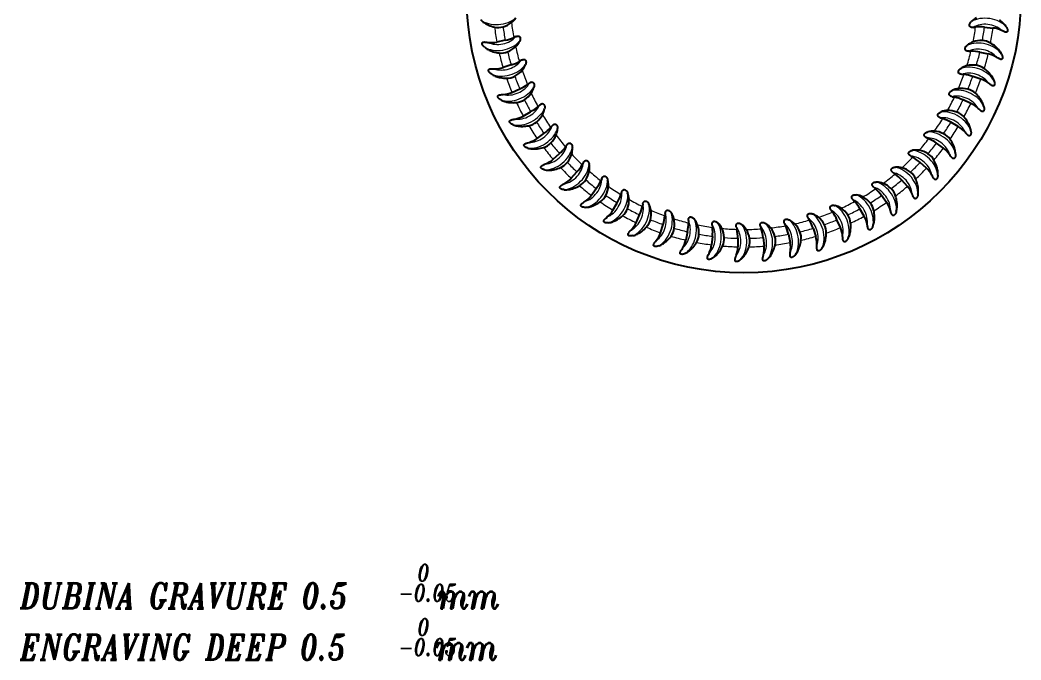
# Model space of a CAD drawing. Extents: x 197 to 920, y -77 to 441.
# Drawn here: x 719.8 to 837.1, y 111.2 to 186.3 of the extents above; entities that cross this region are included whole.
import ezdxf

# ---------------------------------------------------------------- set-up
doc = ezdxf.new("R2010")
doc.units = 0
doc.header["$LTSCALE"] = 7
doc.header["$MEASUREMENT"] = 0
doc.layers.get('0').update_dxf_attribs({"linetype": 'CONTINUOUS', "lineweight": 15})
doc.layers.add('8', color=250, linetype='CONTINUOUS', lineweight=15)
doc.styles.add('ITALICT', font='ITALICT.shx', dxfattribs={"width": 0.8, "height": 3})

msp = doc.modelspace()

# ---------------------------------------------------------------- linework, layer by layer
at = {"layer": '8', "lineweight": 30, "ltscale": 0.006776}
for p, q in [((831.551, 185.439), (831.821, 185.467)), ((777.92, 184.355), (777.672, 184.245)), ((831.017, 182.647), (831.288, 182.647)), ((778.567, 181.587), (778.332, 181.452)), ((830.193, 179.927), (830.463, 179.898)), ((829.09, 177.307), (829.355, 177.25)), ((780.708, 176.329), (780.506, 176.148)), ((782.179, 173.897), (781.997, 173.696)), ((827.718, 174.817), (827.976, 174.733)), ((783.896, 171.631), (783.736, 171.412)), ((826.095, 172.484), (826.342, 172.374)), ((824.236, 170.334), (824.47, 170.198)), ((785.84, 169.558), (785.704, 169.323)), ((822.162, 168.39), (822.381, 168.23)), ((787.99, 167.699), (787.879, 167.452)), ((819.897, 166.673), (820.098, 166.491)), ((790.323, 166.075), (790.239, 165.818)), ((792.813, 164.704), (792.756, 164.439)), ((817.464, 165.202), (817.645, 165.001)), ((795.432, 163.601), (795.404, 163.331)), ((798.153, 162.777), (798.152, 162.506)), ((800.945, 162.242), (800.972, 161.973)), ((803.777, 162.003), (803.833, 161.737)), ((806.619, 162.06), (806.702, 161.802)), ((812.207, 163.061), (812.342, 162.826))]:
    msp.add_line(p, q, dxfattribs=at)
at = {"layer": '8', "lineweight": 30, "ltscale": 0.025007}
for p, q in [((832.872, 185.467), (833.867, 185.362)), ((777.371, 181.024), (776.42, 180.715)), ((832.442, 179.37), (831.491, 179.679)), ((777.456, 177.81), (778.369, 178.217)), ((831.269, 176.518), (830.355, 176.925)), ((778.789, 175.03), (779.655, 175.53)), ((829.803, 173.805), (828.937, 174.305)), ((828.062, 171.26), (827.253, 171.848)), ((782.289, 169.962), (783.032, 170.631)), ((826.064, 168.911), (825.321, 169.58)), ((784.416, 167.729), (785.086, 168.473)), ((823.832, 166.783), (823.163, 167.526)), ((786.766, 165.732), (787.354, 166.541)), ((821.39, 164.9), (820.802, 165.71)), ((792.024, 162.525), (792.431, 163.439)), ((818.764, 163.283), (818.264, 164.15)), ((794.876, 161.351), (795.185, 162.302)), ((815.983, 161.95), (815.576, 162.864)), ((800.972, 160.921), (800.868, 159.926)), ((809.874, 161.166), (810.082, 160.188)), ((812.769, 161.865), (813.079, 160.914)), ((806.921, 160.773), (807.025, 159.779))]:
    msp.add_line(p, q, dxfattribs=at)
at = {"layer": '8', "lineweight": 30, "ltscale": 0.025008}
for p, q in [((776.672, 183.92), (775.693, 183.712)), ((832.333, 182.537), (833.312, 182.329)), ((780.406, 172.404), (781.215, 172.992)), ((789.311, 163.991), (789.811, 164.857)), ((798.042, 161.46), (797.834, 160.482)), ((803.943, 160.691), (803.943, 159.691))]:
    msp.add_line(p, q, dxfattribs=at)
at = {"layer": '8', "lineweight": 30, "ltscale": 0.006777}
for p, q in [((779.5, 178.902), (779.28, 178.743)), ((814.892, 163.994), (815.051, 163.774)), ((809.439, 162.414), (809.549, 162.166))]:
    msp.add_line(p, q, dxfattribs=at)
at = {"layer": '8', "lineweight": 30, "ltscale": 0.000690626}
msp.add_line((791.008, 164.165), (791.018, 164.191), dxfattribs=at)
at = {"layer": '8', "lineweight": 30}
for points in [[(773.783, 186.324), (773.876, 186.233), (773.973, 186.147), (774.075, 186.066), (774.181, 185.99), (774.292, 185.918), (774.386, 185.863), (774.483, 185.81), (774.581, 185.761), (774.657, 185.726), (774.733, 185.693)], [(831.551, 185.439), (831.498, 185.435), (831.441, 185.433), (831.381, 185.436), (831.35, 185.44), (831.32, 185.446), (831.268, 185.461), (831.227, 185.481), (831.199, 185.499), (831.177, 185.518), (831.16, 185.535), (831.147, 185.552), (831.135, 185.572), (831.125, 185.592), (831.116, 185.618), (831.11, 185.644), (831.106, 185.669), (831.105, 185.694), (831.109, 185.744), (831.114, 185.776), (831.122, 185.807), (831.133, 185.839), (831.146, 185.87), (831.177, 185.931), (831.216, 185.991), (831.262, 186.05), (831.315, 186.108)], [(835.428, 185.485), (835.356, 185.593), (835.279, 185.698), (835.196, 185.798), (835.108, 185.895), (835.015, 185.987), (834.934, 186.061), (834.851, 186.133), (834.764, 186.201), (834.698, 186.251), (834.63, 186.299)], [(835.428, 185.485), (835.475, 185.403), (835.499, 185.358), (835.52, 185.311), (835.536, 185.271), (835.55, 185.229), (835.562, 185.19), (835.571, 185.15), (835.576, 185.119), (835.579, 185.086), (835.579, 185.037), (835.576, 185.013), (835.571, 184.989), (835.561, 184.959), (835.545, 184.932), (835.532, 184.917), (835.518, 184.905), (835.494, 184.89), (835.468, 184.881), (835.449, 184.877), (835.429, 184.875), (835.389, 184.875), (835.348, 184.88), (835.308, 184.888), (835.256, 184.903), (835.204, 184.921), (835.152, 184.941), (835.057, 184.982), (834.995, 185.012), (834.87, 185.072)], [(777.92, 184.355), (777.969, 184.375), (778.023, 184.394), (778.081, 184.41), (778.112, 184.415), (778.142, 184.419), (778.196, 184.421), (778.241, 184.415), (778.273, 184.406), (778.3, 184.396), (778.321, 184.384), (778.339, 184.372), (778.357, 184.357), (778.372, 184.341), (778.389, 184.319), (778.403, 184.296), (778.414, 184.273), (778.423, 184.249), (778.435, 184.201), (778.44, 184.169), (778.441, 184.137), (778.441, 184.103), (778.438, 184.07), (778.428, 184.002), (778.409, 183.933), (778.384, 183.863), (778.351, 183.792)], [(774.247, 183.113), (774.177, 183.176), (774.141, 183.212), (774.106, 183.25), (774.078, 183.283), (774.052, 183.319), (774.029, 183.352), (774.008, 183.387), (773.993, 183.416), (773.98, 183.445), (773.965, 183.492), (773.96, 183.516), (773.957, 183.54), (773.958, 183.572), (773.965, 183.602), (773.972, 183.621), (773.982, 183.637), (774.001, 183.658), (774.022, 183.675), (774.039, 183.685), (774.058, 183.693), (774.096, 183.705), (774.136, 183.713), (774.176, 183.718), (774.231, 183.72), (774.286, 183.719), (774.342, 183.715), (774.444, 183.705), (774.512, 183.697), (774.65, 183.678)], [(774.247, 183.113), (774.349, 183.032), (774.455, 182.957), (774.565, 182.887), (774.678, 182.822), (774.795, 182.763), (774.895, 182.717), (774.996, 182.675), (775.1, 182.637), (775.178, 182.61), (775.257, 182.585)], [(831.017, 182.647), (830.963, 182.649), (830.906, 182.653), (830.847, 182.663), (830.817, 182.67), (830.787, 182.679), (830.738, 182.699), (830.699, 182.723), (830.673, 182.744), (830.652, 182.765), (830.638, 182.784), (830.626, 182.802), (830.616, 182.823), (830.609, 182.844), (830.602, 182.871), (830.599, 182.897), (830.598, 182.923), (830.6, 182.948), (830.608, 182.997), (830.617, 183.028), (830.629, 183.058), (830.643, 183.089), (830.659, 183.119), (830.696, 183.176), (830.741, 183.231), (830.793, 183.285), (830.852, 183.337)], [(834.877, 182.288), (834.817, 182.403), (834.751, 182.515), (834.679, 182.624), (834.601, 182.729), (834.519, 182.83), (834.446, 182.913), (834.37, 182.992), (834.292, 183.07), (834.231, 183.126), (834.169, 183.181)], [(834.877, 182.288), (834.916, 182.202), (834.934, 182.154), (834.95, 182.106), (834.962, 182.063), (834.972, 182.02), (834.979, 181.98), (834.984, 181.94), (834.986, 181.908), (834.986, 181.876), (834.981, 181.827), (834.975, 181.803), (834.968, 181.78), (834.954, 181.751), (834.936, 181.726), (834.921, 181.712), (834.906, 181.701), (834.88, 181.69), (834.854, 181.683), (834.834, 181.681), (834.814, 181.681), (834.774, 181.685), (834.734, 181.694), (834.696, 181.707), (834.645, 181.727), (834.595, 181.75), (834.546, 181.776), (834.456, 181.827), (834.397, 181.862), (834.279, 181.936)], [(778.567, 181.587), (778.614, 181.612), (778.665, 181.637), (778.722, 181.658), (778.751, 181.667), (778.781, 181.674), (778.834, 181.681), (778.88, 181.681), (778.913, 181.675), (778.941, 181.667), (778.963, 181.658), (778.982, 181.648), (779.002, 181.634), (779.018, 181.62), (779.037, 181.6), (779.053, 181.579), (779.067, 181.557), (779.078, 181.535), (779.096, 181.488), (779.103, 181.457), (779.108, 181.425), (779.111, 181.392), (779.112, 181.358), (779.109, 181.289), (779.098, 181.219), (779.08, 181.147), (779.055, 181.072)], [(775.044, 179.968), (774.967, 180.023), (774.928, 180.055), (774.89, 180.089), (774.858, 180.12), (774.828, 180.152), (774.802, 180.183), (774.778, 180.216), (774.76, 180.242), (774.744, 180.27), (774.724, 180.315), (774.716, 180.339), (774.711, 180.363), (774.709, 180.394), (774.712, 180.425), (774.718, 180.444), (774.726, 180.461), (774.742, 180.484), (774.761, 180.503), (774.778, 180.515), (774.795, 180.525), (774.832, 180.541), (774.871, 180.553), (774.911, 180.562), (774.964, 180.57), (775.019, 180.574), (775.075, 180.577), (775.178, 180.578), (775.247, 180.577), (775.386, 180.572)], [(775.044, 179.968), (775.153, 179.898), (775.267, 179.834), (775.383, 179.776), (775.503, 179.724), (775.626, 179.677), (775.729, 179.642), (775.835, 179.611), (775.942, 179.583), (776.023, 179.565), (776.104, 179.548)], [(830.193, 179.927), (830.14, 179.934), (830.084, 179.944), (830.026, 179.96), (829.997, 179.97), (829.968, 179.982), (829.921, 180.008), (829.885, 180.035), (829.861, 180.059), (829.843, 180.081), (829.831, 180.102), (829.821, 180.122), (829.813, 180.144), (829.808, 180.165), (829.804, 180.192), (829.804, 180.219), (829.806, 180.244), (829.81, 180.269), (829.824, 180.318), (829.836, 180.347), (829.85, 180.376), (829.867, 180.405), (829.886, 180.433), (829.93, 180.486), (829.98, 180.536), (830.037, 180.584), (830.101, 180.63)], [(833.995, 179.166), (833.947, 179.287), (833.893, 179.405), (833.833, 179.52), (833.767, 179.633), (833.695, 179.743), (833.632, 179.832), (833.565, 179.919), (833.494, 180.004), (833.44, 180.067), (833.384, 180.128)], [(779.5, 178.902), (779.544, 178.932), (779.592, 178.962), (779.646, 178.989), (779.675, 179.001), (779.704, 179.011), (779.756, 179.024), (779.801, 179.028), (779.835, 179.026), (779.863, 179.021), (779.886, 179.014), (779.906, 179.006), (779.927, 178.995), (779.945, 178.982), (779.966, 178.964), (779.984, 178.945), (780, 178.925), (780.014, 178.904), (780.036, 178.859), (780.047, 178.828), (780.055, 178.797), (780.062, 178.764), (780.066, 178.731), (780.07, 178.663), (780.066, 178.592), (780.056, 178.518), (780.039, 178.441)], [(833.995, 179.166), (834.024, 179.076), (834.037, 179.027), (834.048, 178.977), (834.056, 178.934), (834.061, 178.89), (834.064, 178.849), (834.065, 178.809), (834.063, 178.777), (834.06, 178.745), (834.05, 178.696), (834.042, 178.673), (834.032, 178.651), (834.015, 178.624), (833.994, 178.601), (833.979, 178.589), (833.962, 178.579), (833.936, 178.571), (833.909, 178.567), (833.889, 178.567), (833.869, 178.569), (833.829, 178.577), (833.791, 178.59), (833.754, 178.607), (833.705, 178.632), (833.658, 178.66), (833.612, 178.691), (833.528, 178.751), (833.473, 178.793), (833.363, 178.878)], [(776.165, 176.924), (776.083, 176.971), (776.041, 176.998), (775.999, 177.028), (775.965, 177.055), (775.931, 177.084), (775.902, 177.112), (775.874, 177.142), (775.854, 177.167), (775.835, 177.193), (775.811, 177.236), (775.801, 177.258), (775.793, 177.281), (775.787, 177.313), (775.788, 177.344), (775.791, 177.363), (775.797, 177.381), (775.811, 177.405), (775.828, 177.426), (775.843, 177.44), (775.86, 177.452), (775.894, 177.472), (775.932, 177.488), (775.971, 177.5), (776.023, 177.514), (776.077, 177.524), (776.133, 177.533), (776.235, 177.544), (776.304, 177.55), (776.442, 177.56)], [(829.09, 177.307), (829.038, 177.32), (828.983, 177.336), (828.927, 177.357), (828.899, 177.371), (828.872, 177.386), (828.828, 177.416), (828.794, 177.447), (828.773, 177.473), (828.758, 177.498), (828.748, 177.519), (828.74, 177.54), (828.735, 177.563), (828.732, 177.585), (828.731, 177.612), (828.733, 177.638), (828.738, 177.664), (828.744, 177.688), (828.763, 177.734), (828.778, 177.763), (828.796, 177.79), (828.816, 177.817), (828.838, 177.843), (828.886, 177.891), (828.941, 177.936), (829.003, 177.977), (829.072, 178.016)], [(776.165, 176.924), (776.281, 176.866), (776.401, 176.814), (776.523, 176.768), (776.647, 176.729), (776.774, 176.695), (776.881, 176.671), (776.989, 176.651), (777.098, 176.635), (777.181, 176.625), (777.264, 176.617)], [(780.708, 176.329), (780.749, 176.364), (780.794, 176.398), (780.844, 176.431), (780.872, 176.446), (780.899, 176.459), (780.95, 176.477), (780.995, 176.486), (781.028, 176.488), (781.057, 176.486), (781.081, 176.481), (781.102, 176.475), (781.123, 176.466), (781.143, 176.456), (781.166, 176.44), (781.186, 176.423), (781.203, 176.404), (781.219, 176.385), (781.246, 176.342), (781.26, 176.313), (781.271, 176.283), (781.281, 176.251), (781.289, 176.218), (781.3, 176.151), (781.304, 176.08), (781.301, 176.005), (781.292, 175.927)], [(832.791, 176.153), (832.811, 176.061), (832.819, 176.01), (832.824, 175.96), (832.827, 175.916), (832.828, 175.872), (832.827, 175.831), (832.823, 175.791), (832.818, 175.759), (832.812, 175.727), (832.796, 175.68), (832.786, 175.658), (832.774, 175.637), (832.755, 175.612), (832.731, 175.591), (832.715, 175.581), (832.697, 175.573), (832.67, 175.567), (832.643, 175.566), (832.623, 175.568), (832.603, 175.572), (832.565, 175.585), (832.528, 175.602), (832.493, 175.622), (832.447, 175.653), (832.403, 175.686), (832.36, 175.721), (832.283, 175.79), (832.233, 175.837), (832.133, 175.933)], [(832.791, 176.153), (832.756, 176.278), (832.715, 176.401), (832.667, 176.523), (832.613, 176.642), (832.553, 176.758), (832.499, 176.854), (832.442, 176.947), (832.381, 177.039), (832.333, 177.107), (832.284, 177.174)], [(827.718, 174.817), (827.668, 174.835), (827.615, 174.857), (827.562, 174.884), (827.535, 174.901), (827.51, 174.918), (827.469, 174.953), (827.439, 174.987), (827.421, 175.015), (827.408, 175.042), (827.401, 175.064), (827.395, 175.085), (827.392, 175.109), (827.392, 175.131), (827.394, 175.158), (827.399, 175.184), (827.406, 175.209), (827.415, 175.232), (827.438, 175.276), (827.456, 175.303), (827.477, 175.328), (827.499, 175.353), (827.524, 175.376), (827.577, 175.419), (827.637, 175.458), (827.703, 175.493), (827.775, 175.524)], [(777.599, 174.013), (777.512, 174.051), (777.467, 174.074), (777.423, 174.1), (777.385, 174.123), (777.349, 174.148), (777.317, 174.173), (777.287, 174.2), (777.264, 174.223), (777.242, 174.247), (777.213, 174.286), (777.201, 174.308), (777.191, 174.33), (777.182, 174.361), (777.179, 174.392), (777.181, 174.411), (777.185, 174.43), (777.196, 174.455), (777.211, 174.478), (777.225, 174.493), (777.239, 174.506), (777.272, 174.53), (777.308, 174.55), (777.345, 174.566), (777.396, 174.585), (777.448, 174.601), (777.502, 174.615), (777.603, 174.638), (777.671, 174.651), (777.808, 174.675)], [(777.599, 174.013), (777.72, 173.968), (777.844, 173.929), (777.971, 173.896), (778.099, 173.87), (778.228, 173.849), (778.337, 173.837), (778.447, 173.828), (778.557, 173.824), (778.64, 173.822), (778.723, 173.823)], [(782.179, 173.897), (782.215, 173.935), (782.257, 173.975), (782.304, 174.013), (782.329, 174.03), (782.355, 174.046), (782.404, 174.069), (782.448, 174.083), (782.481, 174.088), (782.51, 174.089), (782.533, 174.087), (782.555, 174.083), (782.577, 174.076), (782.598, 174.068), (782.622, 174.055), (782.644, 174.04), (782.664, 174.023), (782.681, 174.005), (782.712, 173.966), (782.729, 173.939), (782.744, 173.91), (782.757, 173.879), (782.768, 173.847), (782.786, 173.781), (782.797, 173.711), (782.803, 173.636), (782.802, 173.558)], [(831.279, 173.282), (831.257, 173.411), (831.229, 173.538), (831.194, 173.663), (831.153, 173.787), (831.106, 173.909), (831.062, 174.01), (831.015, 174.109), (830.964, 174.207), (830.923, 174.28), (830.881, 174.351)], [(826.095, 172.484), (826.046, 172.507), (825.996, 172.535), (825.946, 172.568), (825.921, 172.586), (825.898, 172.606), (825.861, 172.646), (825.835, 172.683), (825.82, 172.713), (825.81, 172.74), (825.804, 172.763), (825.801, 172.785), (825.801, 172.808), (825.802, 172.83), (825.807, 172.857), (825.815, 172.883), (825.824, 172.906), (825.836, 172.929), (825.864, 172.97), (825.885, 172.995), (825.907, 173.018), (825.933, 173.04), (825.959, 173.061), (826.017, 173.098), (826.08, 173.13), (826.149, 173.158), (826.224, 173.182)], [(831.279, 173.282), (831.289, 173.189), (831.292, 173.138), (831.292, 173.087), (831.29, 173.043), (831.287, 172.999), (831.281, 172.959), (831.273, 172.919), (831.265, 172.888), (831.255, 172.857), (831.235, 172.812), (831.222, 172.791), (831.208, 172.771), (831.186, 172.748), (831.161, 172.73), (831.143, 172.722), (831.125, 172.716), (831.097, 172.713), (831.07, 172.715), (831.05, 172.719), (831.031, 172.725), (830.995, 172.741), (830.96, 172.762), (830.927, 172.786), (830.885, 172.821), (830.845, 172.858), (830.805, 172.898), (830.736, 172.974), (830.691, 173.026), (830.602, 173.133)], [(779.328, 171.268), (779.239, 171.297), (779.191, 171.316), (779.144, 171.336), (779.105, 171.355), (779.066, 171.377), (779.032, 171.398), (778.999, 171.422), (778.973, 171.442), (778.95, 171.463), (778.917, 171.5), (778.902, 171.52), (778.89, 171.541), (778.878, 171.57), (778.872, 171.601), (778.871, 171.62), (778.874, 171.639), (778.882, 171.666), (778.894, 171.69), (778.906, 171.706), (778.92, 171.721), (778.95, 171.748), (778.983, 171.772), (779.018, 171.792), (779.067, 171.816), (779.118, 171.838), (779.17, 171.857), (779.268, 171.89), (779.333, 171.91), (779.467, 171.948)], [(783.896, 171.631), (783.928, 171.674), (783.965, 171.717), (784.008, 171.76), (784.031, 171.78), (784.056, 171.798), (784.102, 171.826), (784.144, 171.844), (784.176, 171.853), (784.205, 171.857), (784.229, 171.858), (784.25, 171.856), (784.273, 171.852), (784.295, 171.845), (784.32, 171.835), (784.343, 171.822), (784.364, 171.808), (784.384, 171.792), (784.419, 171.756), (784.438, 171.731), (784.456, 171.704), (784.473, 171.674), (784.487, 171.644), (784.512, 171.58), (784.53, 171.511), (784.543, 171.438), (784.551, 171.359)], [(829.475, 170.586), (829.467, 170.716), (829.452, 170.845), (829.431, 170.973), (829.403, 171.101), (829.369, 171.227), (829.336, 171.332), (829.299, 171.436), (829.258, 171.538), (829.226, 171.615), (829.191, 171.69)], [(779.328, 171.268), (779.454, 171.236), (779.582, 171.21), (779.711, 171.191), (779.841, 171.178), (779.972, 171.171), (780.081, 171.17), (780.191, 171.173), (780.301, 171.18), (780.384, 171.188), (780.466, 171.197)], [(824.236, 170.334), (824.19, 170.362), (824.143, 170.394), (824.096, 170.432), (824.074, 170.454), (824.053, 170.476), (824.02, 170.519), (823.998, 170.558), (823.986, 170.59), (823.979, 170.618), (823.976, 170.642), (823.975, 170.663), (823.977, 170.687), (823.981, 170.709), (823.989, 170.735), (823.999, 170.759), (824.011, 170.782), (824.025, 170.803), (824.057, 170.841), (824.08, 170.864), (824.105, 170.884), (824.133, 170.903), (824.161, 170.921), (824.222, 170.952), (824.289, 170.978), (824.361, 170.998), (824.438, 171.014)], [(829.475, 170.586), (829.475, 170.491), (829.472, 170.441), (829.468, 170.39), (829.461, 170.346), (829.453, 170.303), (829.443, 170.264), (829.431, 170.225), (829.42, 170.195), (829.407, 170.165), (829.382, 170.123), (829.368, 170.103), (829.351, 170.085), (829.327, 170.064), (829.3, 170.049), (829.281, 170.042), (829.263, 170.039), (829.235, 170.038), (829.208, 170.043), (829.189, 170.049), (829.171, 170.057), (829.136, 170.077), (829.103, 170.102), (829.073, 170.129), (829.035, 170.168), (828.999, 170.209), (828.964, 170.253), (828.903, 170.336), (828.863, 170.392), (828.786, 170.508)], [(781.336, 168.719), (781.243, 168.739), (781.194, 168.752), (781.146, 168.768), (781.104, 168.783), (781.064, 168.8), (781.027, 168.818), (780.992, 168.837), (780.964, 168.855), (780.938, 168.874), (780.902, 168.907), (780.886, 168.925), (780.871, 168.945), (780.856, 168.973), (780.847, 169.002), (780.844, 169.022), (780.844, 169.041), (780.85, 169.068), (780.86, 169.093), (780.87, 169.111), (780.882, 169.127), (780.909, 169.157), (780.939, 169.184), (780.972, 169.208), (781.018, 169.237), (781.066, 169.264), (781.116, 169.289), (781.21, 169.331), (781.274, 169.358), (781.402, 169.41)], [(785.84, 169.558), (785.868, 169.603), (785.9, 169.65), (785.938, 169.697), (785.959, 169.72), (785.982, 169.741), (786.024, 169.774), (786.064, 169.796), (786.095, 169.808), (786.124, 169.815), (786.147, 169.818), (786.169, 169.818), (786.193, 169.816), (786.214, 169.813), (786.241, 169.805), (786.265, 169.795), (786.288, 169.782), (786.309, 169.769), (786.347, 169.736), (786.369, 169.713), (786.39, 169.688), (786.409, 169.661), (786.427, 169.632), (786.458, 169.571), (786.483, 169.505), (786.504, 169.433), (786.52, 169.356)], [(822.162, 168.39), (822.12, 168.422), (822.077, 168.46), (822.034, 168.502), (822.014, 168.526), (821.995, 168.55), (821.967, 168.596), (821.949, 168.638), (821.941, 168.67), (821.937, 168.699), (821.936, 168.723), (821.938, 168.745), (821.942, 168.768), (821.948, 168.789), (821.959, 168.814), (821.971, 168.838), (821.986, 168.859), (822.002, 168.878), (822.038, 168.913), (822.063, 168.933), (822.09, 168.95), (822.119, 168.967), (822.15, 168.982), (822.214, 169.006), (822.282, 169.024), (822.356, 169.037), (822.434, 169.045)], [(827.399, 168.093), (827.405, 168.222), (827.404, 168.352), (827.396, 168.483), (827.381, 168.612), (827.36, 168.742), (827.339, 168.849), (827.313, 168.956), (827.283, 169.062), (827.259, 169.142), (827.232, 169.221)], [(781.336, 168.719), (781.464, 168.7), (781.594, 168.688), (781.724, 168.682), (781.854, 168.683), (781.985, 168.69), (782.094, 168.701), (782.203, 168.715), (782.312, 168.733), (782.394, 168.749), (782.475, 168.767)], [(787.99, 167.699), (788.013, 167.747), (788.04, 167.797), (788.073, 167.848), (788.092, 167.873), (788.112, 167.896), (788.151, 167.933), (788.188, 167.959), (788.218, 167.974), (788.246, 167.984), (788.269, 167.99), (788.29, 167.992), (788.314, 167.993), (788.336, 167.991), (788.363, 167.986), (788.388, 167.979), (788.412, 167.969), (788.435, 167.958), (788.476, 167.93), (788.501, 167.909), (788.523, 167.886), (788.546, 167.861), (788.566, 167.834), (788.603, 167.777), (788.636, 167.714), (788.664, 167.644), (788.687, 167.569)], [(827.399, 168.093), (827.39, 167.999), (827.381, 167.948), (827.371, 167.898), (827.36, 167.856), (827.348, 167.814), (827.334, 167.776), (827.318, 167.738), (827.304, 167.709), (827.287, 167.681), (827.258, 167.642), (827.242, 167.623), (827.224, 167.607), (827.197, 167.589), (827.169, 167.577), (827.15, 167.572), (827.131, 167.57), (827.103, 167.573), (827.077, 167.58), (827.059, 167.589), (827.041, 167.599), (827.009, 167.622), (826.979, 167.65), (826.951, 167.68), (826.918, 167.723), (826.886, 167.768), (826.856, 167.815), (826.804, 167.904), (826.771, 167.964), (826.705, 168.087)], [(783.598, 166.394), (783.504, 166.404), (783.454, 166.412), (783.404, 166.422), (783.362, 166.433), (783.319, 166.446), (783.281, 166.46), (783.244, 166.476), (783.215, 166.49), (783.187, 166.506), (783.147, 166.535), (783.129, 166.552), (783.113, 166.57), (783.095, 166.596), (783.082, 166.625), (783.078, 166.644), (783.076, 166.663), (783.079, 166.69), (783.086, 166.717), (783.094, 166.735), (783.104, 166.753), (783.128, 166.785), (783.156, 166.815), (783.186, 166.842), (783.229, 166.876), (783.274, 166.907), (783.321, 166.937), (783.41, 166.99), (783.47, 167.023), (783.593, 167.088)], [(819.897, 166.673), (819.858, 166.71), (819.819, 166.751), (819.781, 166.798), (819.763, 166.823), (819.748, 166.85), (819.724, 166.898), (819.711, 166.942), (819.706, 166.975), (819.705, 167.004), (819.707, 167.028), (819.711, 167.049), (819.717, 167.072), (819.726, 167.092), (819.739, 167.116), (819.754, 167.138), (819.77, 167.158), (819.788, 167.176), (819.828, 167.206), (819.855, 167.223), (819.884, 167.238), (819.914, 167.251), (819.946, 167.263), (820.012, 167.28), (820.083, 167.292), (820.157, 167.297), (820.236, 167.296)], [(825.074, 165.83), (825.093, 165.958), (825.106, 166.088), (825.111, 166.218), (825.11, 166.349), (825.103, 166.48), (825.093, 166.589), (825.078, 166.698), (825.06, 166.807), (825.044, 166.888), (825.026, 166.969)], [(783.598, 166.394), (783.728, 166.389), (783.858, 166.39), (783.988, 166.398), (784.118, 166.413), (784.248, 166.433), (784.355, 166.455), (784.462, 166.481), (784.568, 166.51), (784.647, 166.535), (784.726, 166.561)], [(790.323, 166.075), (790.341, 166.125), (790.363, 166.178), (790.39, 166.232), (790.406, 166.258), (790.424, 166.284), (790.459, 166.324), (790.493, 166.354), (790.521, 166.373), (790.547, 166.385), (790.57, 166.393), (790.591, 166.398), (790.614, 166.401), (790.636, 166.402), (790.664, 166.4), (790.69, 166.395), (790.714, 166.388), (790.738, 166.379), (790.782, 166.355), (790.809, 166.337), (790.834, 166.317), (790.858, 166.294), (790.882, 166.27), (790.925, 166.217), (790.964, 166.157), (790.999, 166.091), (791.03, 166.019)], [(817.464, 165.202), (817.43, 165.243), (817.395, 165.288), (817.362, 165.339), (817.347, 165.366), (817.334, 165.394), (817.317, 165.444), (817.308, 165.489), (817.306, 165.523), (817.308, 165.552), (817.313, 165.575), (817.319, 165.596), (817.328, 165.618), (817.338, 165.637), (817.354, 165.66), (817.371, 165.68), (817.389, 165.698), (817.409, 165.713), (817.451, 165.74), (817.48, 165.754), (817.51, 165.766), (817.542, 165.776), (817.575, 165.784), (817.643, 165.794), (817.714, 165.798), (817.789, 165.795), (817.867, 165.786)], [(825.074, 165.83), (825.055, 165.738), (825.041, 165.688), (825.026, 165.64), (825.011, 165.598), (824.994, 165.558), (824.976, 165.521), (824.956, 165.486), (824.939, 165.459), (824.92, 165.433), (824.887, 165.396), (824.869, 165.38), (824.849, 165.366), (824.821, 165.35), (824.791, 165.341), (824.772, 165.338), (824.753, 165.339), (824.725, 165.344), (824.7, 165.354), (824.683, 165.364), (824.666, 165.376), (824.637, 165.403), (824.61, 165.434), (824.586, 165.467), (824.557, 165.513), (824.53, 165.561), (824.505, 165.611), (824.462, 165.705), (824.436, 165.768), (824.384, 165.897)], [(786.092, 164.319), (785.997, 164.318), (785.946, 164.321), (785.896, 164.326), (785.852, 164.332), (785.809, 164.341), (785.769, 164.35), (785.731, 164.362), (785.7, 164.374), (785.671, 164.387), (785.628, 164.412), (785.609, 164.426), (785.591, 164.442), (785.57, 164.467), (785.554, 164.494), (785.548, 164.512), (785.544, 164.531), (785.544, 164.559), (785.549, 164.585), (785.555, 164.605), (785.563, 164.623), (785.583, 164.658), (785.608, 164.69), (785.635, 164.721), (785.674, 164.759), (785.715, 164.795), (785.759, 164.83), (785.842, 164.891), (785.898, 164.93), (786.013, 165.008)], [(786.092, 164.319), (786.221, 164.327), (786.351, 164.341), (786.479, 164.363), (786.607, 164.391), (786.733, 164.425), (786.838, 164.458), (786.941, 164.495), (787.044, 164.535), (787.12, 164.568), (787.196, 164.602)], [(792.813, 164.704), (792.825, 164.756), (792.842, 164.811), (792.863, 164.867), (792.876, 164.895), (792.891, 164.922), (792.922, 164.966), (792.953, 164.999), (792.979, 165.02), (793.003, 165.036), (793.025, 165.046), (793.046, 165.053), (793.068, 165.059), (793.09, 165.062), (793.118, 165.063), (793.144, 165.061), (793.169, 165.056), (793.194, 165.049), (793.24, 165.031), (793.268, 165.015), (793.296, 164.998), (793.322, 164.978), (793.348, 164.956), (793.397, 164.908), (793.441, 164.852), (793.483, 164.791), (793.522, 164.722)], [(814.892, 163.994), (814.861, 164.038), (814.832, 164.087), (814.804, 164.14), (814.792, 164.169), (814.782, 164.198), (814.77, 164.25), (814.766, 164.296), (814.768, 164.329), (814.773, 164.358), (814.78, 164.38), (814.788, 164.401), (814.799, 164.421), (814.811, 164.44), (814.829, 164.461), (814.848, 164.479), (814.869, 164.494), (814.89, 164.508), (814.935, 164.53), (814.965, 164.541), (814.996, 164.549), (815.029, 164.556), (815.063, 164.561), (815.131, 164.564), (815.202, 164.56), (815.276, 164.55), (815.353, 164.533)], [(822.525, 163.823), (822.558, 163.948), (822.584, 164.076), (822.603, 164.205), (822.616, 164.335), (822.622, 164.466), (822.623, 164.575), (822.62, 164.685), (822.614, 164.795), (822.606, 164.878), (822.597, 164.961)], [(788.788, 162.515), (788.694, 162.505), (788.644, 162.502), (788.593, 162.502), (788.549, 162.503), (788.505, 162.507), (788.465, 162.513), (788.425, 162.521), (788.393, 162.529), (788.363, 162.539), (788.318, 162.559), (788.297, 162.571), (788.277, 162.585), (788.254, 162.607), (788.236, 162.633), (788.227, 162.65), (788.222, 162.669), (788.218, 162.696), (788.22, 162.723), (788.224, 162.743), (788.231, 162.762), (788.247, 162.799), (788.268, 162.834), (788.292, 162.867), (788.327, 162.909), (788.364, 162.949), (788.404, 162.988), (788.48, 163.058), (788.532, 163.103), (788.638, 163.192)], [(795.432, 163.601), (795.439, 163.654), (795.45, 163.71), (795.465, 163.768), (795.476, 163.797), (795.488, 163.825), (795.513, 163.873), (795.541, 163.909), (795.564, 163.933), (795.587, 163.95), (795.608, 163.963), (795.627, 163.972), (795.649, 163.98), (795.671, 163.986), (795.698, 163.989), (795.725, 163.99), (795.75, 163.988), (795.775, 163.984), (795.823, 163.97), (795.853, 163.958), (795.882, 163.943), (795.911, 163.926), (795.939, 163.907), (795.992, 163.864), (796.042, 163.814), (796.09, 163.757), (796.136, 163.693)], [(798.153, 162.777), (798.154, 162.83), (798.159, 162.887), (798.168, 162.947), (798.175, 162.977), (798.184, 163.006), (798.205, 163.056), (798.228, 163.095), (798.249, 163.121), (798.27, 163.141), (798.289, 163.156), (798.308, 163.167), (798.329, 163.177), (798.35, 163.185), (798.377, 163.191), (798.403, 163.195), (798.428, 163.195), (798.454, 163.194), (798.503, 163.185), (798.534, 163.176), (798.564, 163.165), (798.594, 163.151), (798.624, 163.135), (798.682, 163.098), (798.737, 163.053), (798.791, 163.001), (798.843, 162.942)], [(812.207, 163.061), (812.181, 163.108), (812.157, 163.16), (812.135, 163.216), (812.126, 163.246), (812.119, 163.275), (812.112, 163.329), (812.113, 163.374), (812.118, 163.407), (812.126, 163.435), (812.136, 163.457), (812.146, 163.477), (812.159, 163.496), (812.173, 163.513), (812.193, 163.532), (812.214, 163.548), (812.236, 163.561), (812.259, 163.573), (812.306, 163.59), (812.337, 163.597), (812.369, 163.603), (812.402, 163.606), (812.436, 163.607), (812.504, 163.603), (812.575, 163.592), (812.647, 163.574), (812.722, 163.549)], [(819.781, 162.093), (819.826, 162.215), (819.865, 162.339), (819.898, 162.465), (819.924, 162.593), (819.944, 162.722), (819.957, 162.831), (819.965, 162.941), (819.97, 163.051), (819.971, 163.134), (819.971, 163.217)], [(822.525, 163.823), (822.496, 163.733), (822.478, 163.685), (822.458, 163.639), (822.438, 163.599), (822.417, 163.561), (822.395, 163.526), (822.372, 163.493), (822.352, 163.468), (822.33, 163.444), (822.294, 163.411), (822.274, 163.397), (822.253, 163.384), (822.223, 163.372), (822.193, 163.366), (822.173, 163.365), (822.154, 163.368), (822.128, 163.376), (822.104, 163.389), (822.087, 163.401), (822.072, 163.414), (822.045, 163.444), (822.022, 163.477), (822.002, 163.512), (821.977, 163.561), (821.956, 163.612), (821.936, 163.664), (821.904, 163.762), (821.884, 163.828), (821.845, 163.961)], [(788.788, 162.515), (788.916, 162.536), (789.043, 162.564), (789.169, 162.599), (789.293, 162.641), (789.415, 162.688), (789.516, 162.731), (789.615, 162.779), (789.713, 162.83), (789.785, 162.87), (789.857, 162.912)], [(800.945, 162.242), (800.94, 162.296), (800.939, 162.353), (800.942, 162.413), (800.946, 162.444), (800.952, 162.474), (800.967, 162.525), (800.986, 162.567), (801.005, 162.595), (801.023, 162.617), (801.041, 162.633), (801.058, 162.647), (801.078, 162.659), (801.098, 162.668), (801.124, 162.678), (801.149, 162.684), (801.175, 162.687), (801.2, 162.688), (801.25, 162.685), (801.282, 162.679), (801.313, 162.671), (801.345, 162.66), (801.376, 162.648), (801.437, 162.616), (801.497, 162.578), (801.555, 162.532), (801.613, 162.479)], [(803.777, 162.003), (803.767, 162.055), (803.76, 162.112), (803.757, 162.172), (803.757, 162.203), (803.76, 162.233), (803.77, 162.286), (803.785, 162.329), (803.8, 162.359), (803.816, 162.383), (803.832, 162.401), (803.847, 162.416), (803.866, 162.431), (803.885, 162.442), (803.91, 162.454), (803.934, 162.463), (803.959, 162.469), (803.984, 162.473), (804.034, 162.475), (804.066, 162.472), (804.098, 162.467), (804.131, 162.46), (804.164, 162.451), (804.227, 162.426), (804.291, 162.394), (804.354, 162.354), (804.417, 162.307)], [(806.619, 162.06), (806.603, 162.111), (806.59, 162.167), (806.581, 162.226), (806.578, 162.257), (806.578, 162.288), (806.582, 162.341), (806.592, 162.386), (806.604, 162.417), (806.618, 162.443), (806.631, 162.462), (806.646, 162.479), (806.663, 162.495), (806.68, 162.509), (806.703, 162.523), (806.727, 162.534), (806.752, 162.543), (806.776, 162.549), (806.825, 162.556), (806.858, 162.557), (806.89, 162.556), (806.923, 162.552), (806.956, 162.546), (807.022, 162.528), (807.089, 162.503), (807.156, 162.47), (807.224, 162.43)], [(809.439, 162.414), (809.418, 162.463), (809.4, 162.517), (809.384, 162.575), (809.378, 162.606), (809.374, 162.636), (809.373, 162.69), (809.379, 162.735), (809.387, 162.768), (809.398, 162.795), (809.41, 162.816), (809.422, 162.834), (809.437, 162.851), (809.453, 162.867), (809.475, 162.884), (809.497, 162.897), (809.521, 162.908), (809.544, 162.917), (809.593, 162.929), (809.624, 162.934), (809.657, 162.936), (809.69, 162.935), (809.724, 162.933), (809.791, 162.922), (809.86, 162.904), (809.93, 162.878), (810.002, 162.845)], [(819.781, 162.093), (819.742, 162.007), (819.719, 161.961), (819.694, 161.917), (819.671, 161.88), (819.645, 161.844), (819.621, 161.812), (819.594, 161.781), (819.571, 161.758), (819.547, 161.736), (819.507, 161.708), (819.486, 161.695), (819.464, 161.685), (819.433, 161.677), (819.402, 161.673), (819.383, 161.675), (819.364, 161.679), (819.338, 161.69), (819.316, 161.705), (819.301, 161.719), (819.287, 161.734), (819.264, 161.766), (819.244, 161.802), (819.227, 161.839), (819.208, 161.89), (819.192, 161.943), (819.178, 161.997), (819.156, 162.098), (819.143, 162.165), (819.119, 162.302)], [(791.659, 161.003), (791.566, 160.983), (791.516, 160.975), (791.465, 160.969), (791.421, 160.966), (791.377, 160.965), (791.337, 160.967), (791.296, 160.97), (791.265, 160.975), (791.233, 160.982), (791.186, 160.997), (791.164, 161.007), (791.143, 161.02), (791.118, 161.039), (791.097, 161.062), (791.087, 161.079), (791.079, 161.097), (791.073, 161.124), (791.072, 161.151), (791.074, 161.171), (791.078, 161.191), (791.091, 161.229), (791.108, 161.266), (791.128, 161.301), (791.158, 161.346), (791.191, 161.39), (791.227, 161.433), (791.295, 161.511), (791.342, 161.561), (791.439, 161.661)], [(791.659, 161.003), (791.784, 161.037), (791.907, 161.079), (792.028, 161.127), (792.147, 161.181), (792.264, 161.24), (792.359, 161.294), (792.453, 161.352), (792.545, 161.413), (792.613, 161.46), (792.68, 161.51)], [(816.87, 160.659), (816.823, 160.578), (816.795, 160.535), (816.766, 160.494), (816.738, 160.459), (816.71, 160.426), (816.681, 160.396), (816.652, 160.369), (816.627, 160.348), (816.601, 160.329), (816.558, 160.305), (816.535, 160.295), (816.512, 160.287), (816.481, 160.282), (816.45, 160.282), (816.431, 160.285), (816.412, 160.292), (816.388, 160.305), (816.367, 160.323), (816.354, 160.338), (816.342, 160.354), (816.322, 160.389), (816.306, 160.426), (816.293, 160.465), (816.28, 160.518), (816.269, 160.572), (816.261, 160.627), (816.25, 160.73), (816.244, 160.798), (816.234, 160.936)], [(816.87, 160.659), (816.928, 160.776), (816.98, 160.895), (817.025, 161.017), (817.065, 161.142), (817.099, 161.268), (817.122, 161.375), (817.142, 161.484), (817.159, 161.593), (817.169, 161.675), (817.177, 161.758)], [(794.671, 159.799), (794.582, 159.77), (794.532, 159.756), (794.483, 159.745), (794.439, 159.738), (794.396, 159.732), (794.355, 159.73), (794.315, 159.729), (794.282, 159.73), (794.25, 159.734), (794.202, 159.744), (794.179, 159.752), (794.157, 159.762), (794.129, 159.778), (794.106, 159.799), (794.095, 159.815), (794.085, 159.832), (794.076, 159.858), (794.072, 159.885), (794.072, 159.905), (794.074, 159.925), (794.083, 159.964), (794.096, 160.003), (794.112, 160.04), (794.138, 160.088), (794.166, 160.135), (794.197, 160.182), (794.257, 160.266), (794.298, 160.321), (794.384, 160.43)], [(794.671, 159.799), (794.792, 159.846), (794.911, 159.901), (795.026, 159.961), (795.139, 160.027), (795.249, 160.098), (795.338, 160.162), (795.425, 160.229), (795.51, 160.299), (795.573, 160.354), (795.634, 160.41)], [(797.793, 158.917), (797.909, 158.977), (798.021, 159.043), (798.129, 159.115), (798.234, 159.192), (798.336, 159.275), (798.418, 159.347), (798.498, 159.423), (798.575, 159.502), (798.632, 159.563), (798.687, 159.625)], [(810.681, 158.741), (810.762, 158.843), (810.837, 158.949), (810.907, 159.059), (810.972, 159.172), (811.031, 159.289), (811.076, 159.389), (811.118, 159.491), (811.157, 159.594), (811.184, 159.672), (811.209, 159.752)], [(813.826, 159.538), (813.77, 159.462), (813.738, 159.422), (813.704, 159.384), (813.674, 159.352), (813.642, 159.322), (813.611, 159.296), (813.578, 159.272), (813.551, 159.254), (813.523, 159.238), (813.478, 159.218), (813.455, 159.211), (813.431, 159.206), (813.399, 159.203), (813.368, 159.207), (813.35, 159.212), (813.332, 159.22), (813.309, 159.236), (813.291, 159.256), (813.279, 159.272), (813.268, 159.289), (813.252, 159.326), (813.24, 159.365), (813.232, 159.405), (813.224, 159.459), (813.219, 159.514), (813.217, 159.569), (813.216, 159.673), (813.217, 159.741), (813.222, 159.88)], [(813.826, 159.538), (813.895, 159.648), (813.959, 159.761), (814.017, 159.878), (814.07, 159.997), (814.117, 160.12), (814.151, 160.224), (814.183, 160.329), (814.21, 160.436), (814.229, 160.517), (814.245, 160.598)], [(797.793, 158.917), (797.707, 158.878), (797.66, 158.86), (797.611, 158.844), (797.569, 158.832), (797.526, 158.822), (797.486, 158.815), (797.446, 158.81), (797.414, 158.808), (797.381, 158.808), (797.332, 158.813), (797.308, 158.818), (797.285, 158.826), (797.257, 158.84), (797.231, 158.858), (797.218, 158.872), (797.207, 158.888), (797.195, 158.913), (797.189, 158.94), (797.187, 158.96), (797.187, 158.98), (797.191, 159.02), (797.2, 159.059), (797.212, 159.098), (797.233, 159.149), (797.256, 159.199), (797.282, 159.248), (797.333, 159.338), (797.368, 159.397), (797.442, 159.515)], [(800.991, 158.365), (800.909, 158.318), (800.864, 158.295), (800.817, 158.274), (800.776, 158.258), (800.735, 158.243), (800.696, 158.232), (800.656, 158.223), (800.624, 158.218), (800.592, 158.214), (800.543, 158.214), (800.519, 158.217), (800.495, 158.222), (800.465, 158.233), (800.438, 158.249), (800.423, 158.261), (800.41, 158.276), (800.396, 158.3), (800.387, 158.325), (800.383, 158.345), (800.38, 158.365), (800.381, 158.405), (800.385, 158.445), (800.394, 158.485), (800.409, 158.538), (800.427, 158.59), (800.447, 158.642), (800.488, 158.736), (800.517, 158.798), (800.578, 158.923)], [(800.991, 158.365), (801.099, 158.437), (801.203, 158.515), (801.304, 158.598), (801.4, 158.686), (801.493, 158.779), (801.567, 158.859), (801.638, 158.943), (801.707, 159.029), (801.757, 159.096), (801.805, 159.163)], [(804.228, 158.152), (804.152, 158.096), (804.109, 158.068), (804.065, 158.043), (804.026, 158.022), (803.986, 158.003), (803.949, 157.988), (803.91, 157.975), (803.879, 157.966), (803.847, 157.96), (803.798, 157.955), (803.774, 157.955), (803.75, 157.957), (803.719, 157.965), (803.69, 157.978), (803.674, 157.989), (803.66, 158.002), (803.644, 158.024), (803.632, 158.048), (803.625, 158.068), (803.621, 158.087), (803.617, 158.127), (803.618, 158.168), (803.622, 158.208), (803.631, 158.262), (803.643, 158.316), (803.658, 158.369), (803.689, 158.468), (803.712, 158.533), (803.759, 158.663)], [(804.228, 158.152), (804.328, 158.234), (804.424, 158.322), (804.515, 158.415), (804.602, 158.513), (804.684, 158.615), (804.75, 158.703), (804.812, 158.794), (804.871, 158.887), (804.914, 158.958), (804.955, 159.03)], [(807.47, 158.277), (807.4, 158.214), (807.36, 158.182), (807.319, 158.152), (807.283, 158.127), (807.245, 158.104), (807.209, 158.085), (807.172, 158.068), (807.142, 158.057), (807.111, 158.047), (807.063, 158.036), (807.039, 158.034), (807.015, 158.034), (806.983, 158.038), (806.953, 158.048), (806.936, 158.057), (806.921, 158.069), (806.902, 158.089), (806.888, 158.112), (806.879, 158.131), (806.873, 158.15), (806.865, 158.189), (806.861, 158.23), (806.861, 158.27), (806.865, 158.325), (806.871, 158.379), (806.88, 158.434), (806.901, 158.536), (806.917, 158.602), (806.95, 158.737)], [(807.47, 158.277), (807.561, 158.37), (807.647, 158.468), (807.728, 158.57), (807.804, 158.676), (807.875, 158.786), (807.931, 158.88), (807.983, 158.977), (808.033, 159.076), (808.067, 159.151), (808.101, 159.227)], [(810.681, 158.741), (810.618, 158.671), (810.582, 158.635), (810.544, 158.601), (810.51, 158.572), (810.475, 158.546), (810.442, 158.523), (810.407, 158.502), (810.378, 158.487), (810.349, 158.474), (810.302, 158.459), (810.278, 158.454), (810.253, 158.452), (810.222, 158.453), (810.191, 158.459), (810.173, 158.467), (810.157, 158.477), (810.136, 158.495), (810.119, 158.516), (810.109, 158.534), (810.101, 158.552), (810.088, 158.59), (810.081, 158.63), (810.076, 158.671), (810.074, 158.725), (810.075, 158.78), (810.078, 158.836), (810.088, 158.939), (810.097, 159.007), (810.116, 159.144)]]:
    msp.add_lwpolyline(points, dxfattribs=at)
msp.add_circle((804.65, 189.144), 32.5, dxfattribs=at)
for centre, radius, start, end in [((776.378, 189.659), 4.294, 247.46796, 257.07715), ((775.876, 187.383), 1.963, 256.50591, 286.17318), ((775.596, 188.394), 3.012, 285.92926, 307.09818), ((776.018, 187.778), 2.266, 307.99699, 327.79818), ((832.94, 184.527), 2.266, 115.99699, 135.79818), ((832.347, 180.446), 5.048, 84.02103, 95.97935), ((833.561, 182.417), 2.961, 63.74566, 84.05518), ((775.075, 186.607), 2.961, 261.74567, 282.05519), ((775.621, 188.857), 5.048, 282.02103, 293.97935), ((775.834, 185.361), 3.012, 291.92926, 313.09818), ((776.317, 184.792), 2.266, 313.99699, 333.79818), ((832.303, 181.595), 2.266, 109.99699, 129.79818), ((832.513, 180.879), 3.012, 87.92927, 109.09818), ((832.559, 181.927), 1.963, 58.50389, 88.17401), ((831.378, 179.918), 4.294, 49.46796, 59.07715), ((776.479, 186.701), 4.294, 253.46796, 263.07715), ((776.218, 184.385), 1.963, 262.50404, 292.17337), ((831.286, 177.599), 5.048, 78.02103, 89.97935), ((832.699, 179.432), 2.961, 57.74566, 78.05518), ((775.81, 185.824), 5.048, 288.02102, 299.97935), ((776.927, 181.855), 2.266, 319.99699, 339.79818), ((831.362, 178.746), 2.266, 103.99699, 123.79818), ((831.496, 178.012), 3.012, 81.92927, 103.09818), ((831.652, 179.049), 1.963, 52.50404, 82.17336), ((775.502, 183.53), 2.961, 267.74566, 288.05519), ((776.871, 181.439), 1.963, 268.50404, 298.17337), ((776.387, 182.37), 3.012, 297.92926, 319.09818), ((829.933, 174.878), 5.048, 72.02103, 83.97935), ((830.268, 177.175), 4.294, 43.46796, 53.07715), ((776.889, 183.769), 4.294, 259.46796, 269.07715), ((776.315, 182.828), 5.048, 294.02103, 305.97935), ((777.841, 178.997), 2.266, 325.99699, 345.79818), ((831.53, 176.553), 2.961, 51.74566, 72.05518), ((776.249, 180.514), 2.961, 273.74566, 294.05519), ((777.25, 179.453), 3.012, 303.92927, 325.09818), ((830.129, 176.011), 2.266, 97.99699, 117.79818), ((828.303, 172.313), 5.048, 66.02103, 77.97935), ((830.186, 175.267), 3.012, 75.92927, 97.09818), ((830.449, 176.282), 1.963, 46.50404, 76.17336), ((828.876, 174.562), 4.294, 37.46796, 47.07715), ((777.603, 180.897), 4.294, 265.46796, 275.07715), ((777.829, 178.578), 1.963, 274.50404, 304.17337), ((777.13, 179.901), 5.048, 300.02102, 311.97935), ((830.067, 173.813), 2.961, 45.74566, 66.05518), ((777.306, 177.592), 2.961, 279.74566, 300.05519), ((778.413, 176.642), 3.012, 309.92927, 331.09818), ((779.049, 176.25), 2.266, 331.99699, 351.79818), ((828.617, 173.42), 2.266, 91.99699, 111.79818), ((828.595, 172.673), 3.012, 69.92927, 91.09818), ((828.963, 173.656), 1.963, 40.50404, 70.17336), ((827.219, 172.11), 4.294, 31.46796, 41.07715), ((778.613, 178.115), 4.294, 271.46796, 281.07715), ((779.08, 175.832), 1.963, 280.50404, 310.17337), ((826.414, 169.933), 5.048, 60.02102, 71.97935), ((828.325, 171.24), 2.961, 39.74566, 60.05518), ((778.247, 177.075), 5.048, 306.02103, 317.97935), ((779.864, 173.968), 3.012, 315.92927, 337.09818), ((780.537, 173.645), 2.266, 337.99699, 357.79818), ((826.842, 171.001), 2.266, 85.99699, 105.79818), ((826.742, 170.261), 3.012, 63.92927, 85.09818), ((827.211, 171.199), 1.963, 34.50404, 64.17337), ((778.664, 174.798), 2.961, 285.74566, 306.05518), ((780.612, 173.232), 1.963, 286.50404, 316.17337), ((779.653, 174.381), 5.048, 312.02103, 323.97935), ((782.289, 171.209), 2.266, 343.99699, 3.79818), ((824.287, 167.763), 5.048, 54.02102, 65.97935), ((825.315, 169.844), 4.294, 25.46796, 35.07715), ((779.908, 175.454), 4.294, 277.46796, 287.07715), ((781.586, 171.46), 3.012, 321.92927, 343.09818), ((824.824, 168.78), 2.266, 79.99699, 99.79818), ((821.945, 165.828), 5.048, 48.02102, 59.97935), ((824.648, 168.055), 3.012, 57.92927, 79.09818), ((825.212, 168.939), 1.963, 28.50404, 58.17337), ((826.324, 168.863), 2.961, 33.74566, 54.05519), ((780.306, 172.16), 2.961, 291.74566, 312.05518), ((782.406, 170.807), 1.963, 292.50404, 322.17337), ((781.333, 171.849), 5.048, 318.02103, 329.97935), ((784.286, 168.97), 2.266, 349.99699, 9.79818), ((822.584, 166.783), 2.266, 73.99699, 93.79818), ((823.184, 167.79), 4.294, 19.46796, 29.07715), ((781.475, 172.943), 4.294, 283.46796, 293.07715), ((783.561, 169.146), 3.012, 327.92927, 349.09818), ((819.413, 164.147), 5.048, 42.02102, 53.97935), ((822.334, 166.08), 3.012, 51.92927, 73.09818), ((822.987, 166.901), 1.963, 22.50404, 52.17337), ((824.085, 166.709), 2.961, 27.74566, 48.05519), ((782.214, 169.708), 2.961, 297.74566, 318.05518), ((783.295, 170.609), 4.294, 289.46796, 299.07714), ((784.445, 168.582), 1.963, 298.50404, 328.17337), ((783.269, 169.507), 5.048, 324.02103, 335.97935), ((785.766, 167.051), 3.012, 333.92927, 355.09818), ((786.506, 166.952), 2.266, 355.99699, 15.79818), ((820.149, 165.031), 2.266, 67.99699, 87.79818), ((819.826, 164.358), 3.012, 45.92927, 67.09819), ((821.634, 164.8), 2.961, 21.74566, 42.05519), ((820.851, 165.969), 4.294, 13.46796, 23.07715), ((784.369, 167.47), 2.961, 303.74566, 324.05518), ((786.705, 166.583), 1.963, 304.50404, 334.17337), ((785.439, 167.379), 5.048, 330.02103, 341.97935), ((788.925, 165.177), 2.266, 1.99699, 21.79818), ((817.543, 163.543), 2.266, 61.99699, 81.79818), ((817.152, 162.907), 3.012, 39.92927, 61.09818), ((816.719, 162.741), 5.048, 36.02102, 47.97935), ((820.562, 165.106), 1.963, 16.50404, 46.17337), ((818.34, 164.403), 4.294, 7.46796, 17.07715), ((785.35, 168.479), 4.294, 295.46796, 305.07715), ((788.185, 165.198), 3.006, 340.43041, 1.11313), ((787.819, 165.49), 5.048, 336.02102, 347.97935), ((791.517, 163.665), 2.266, 7.99699, 27.79818), ((814.797, 162.335), 2.266, 55.99699, 75.79818), ((813.893, 161.624), 5.048, 30.02102, 41.97935), ((817.962, 163.574), 1.963, 10.50404, 40.17337), ((818.996, 163.158), 2.961, 15.74566, 36.05518), ((786.745, 165.468), 2.961, 309.74566, 330.05518), ((787.616, 166.574), 4.294, 301.46796, 311.07715), ((789.162, 164.831), 1.963, 310.50404, 340.17337), ((790.772, 163.608), 3.012, 345.92927, 7.09818), ((790.384, 163.861), 5.048, 342.02102, 353.97935), ((794.252, 162.432), 2.266, 13.99699, 33.79818), ((811.939, 161.422), 2.266, 49.99699, 69.79818), ((811.424, 160.881), 3.012, 27.92927, 49.09818), ((810.966, 160.809), 5.048, 24.02103, 35.97935), ((814.341, 161.744), 3.012, 33.92927, 55.09818), ((815.216, 162.323), 1.963, 4.50404, 34.17337), ((816.201, 161.801), 2.961, 9.74566, 30.05519), ((815.679, 163.107), 4.294, 1.46796, 11.07715), ((789.318, 163.727), 2.961, 315.74566, 336.05518), ((790.068, 164.917), 4.294, 307.46796, 317.07715), ((791.788, 163.345), 1.963, 316.50404, 346.17337), ((793.518, 162.297), 3.012, 351.92926, 13.09818), ((793.105, 162.508), 5.048, 348.02103, 359.97935), ((797.101, 161.491), 2.266, 19.99699, 39.79818), ((796.385, 161.281), 3.012, 357.92927, 19.09818), ((795.952, 161.447), 5.048, 354.02103, 5.97935), ((800.033, 160.854), 2.266, 25.99699, 45.79818), ((803.015, 160.526), 2.266, 31.99699, 51.79818), ((806.016, 160.512), 2.266, 37.99699, 57.79818), ((804.937, 160.115), 5.048, 12.02103, 23.97935), ((809.001, 160.812), 2.266, 43.99699, 63.79818), ((808.432, 160.328), 3.012, 21.92926, 43.09818), ((807.969, 160.304), 5.048, 18.02102, 29.97935), ((812.355, 161.365), 1.963, 358.50404, 28.17337), ((812.897, 162.097), 4.294, 355.46796, 5.07715), ((792.059, 162.263), 2.961, 321.74566, 342.05518), ((792.68, 163.526), 4.294, 313.46796, 323.07715), ((794.555, 162.142), 1.963, 322.50404, 352.17337), ((797.433, 161.234), 1.963, 328.50389, 358.174), ((799.343, 160.569), 3.012, 3.92927, 25.09818), ((798.895, 160.69), 5.048, 0.02103, 11.97935), ((802.359, 160.171), 3.012, 9.92927, 31.09818), ((801.901, 160.244), 5.048, 6.02103, 17.97935), ((805.4, 160.09), 3.012, 15.92926, 37.09818), ((806.411, 160.37), 1.963, 346.50591, 16.17318), ((809.409, 160.712), 1.963, 352.50404, 22.17337), ((810.264, 159.997), 2.961, 357.74566, 18.05518), ((810.024, 161.383), 4.294, 349.46796, 359.07715), ((813.28, 160.743), 2.961, 3.74566, 24.05519), ((794.938, 161.095), 2.961, 327.74566, 348.05518), ((795.424, 162.415), 4.294, 319.46796, 329.07715), ((797.923, 160.233), 2.961, 333.74566, 354.05518), ((798.268, 161.597), 4.294, 325.46796, 335.07715), ((800.39, 160.633), 1.963, 334.50395, 4.17332), ((800.982, 159.688), 2.961, 339.74566, 0.05518), ((801.183, 161.081), 4.294, 331.46796, 341.07715), ((803.393, 160.344), 1.963, 340.50408, 10.17324), ((804.081, 159.466), 2.961, 345.74566, 6.05518), ((804.135, 160.872), 4.294, 337.46796, 347.07715), ((807.186, 159.569), 2.961, 351.74566, 12.05518), ((807.093, 160.973), 4.294, 343.46796, 353.07715)]:
    msp.add_arc(centre, radius, start, end, dxfattribs=at)
at = {"layer": '8', "lineweight": 13}
for radius, start, end in [(29.461, 187.15653, 190.6247), (28.461, 187.36092, 190.57637), (27.419, 186.60069, 190.29253), (27.419, 348.60069, 352.29252), (28.461, 349.36092, 352.57637), (29.461, 349.15653, 352.6247), (27.419, 192.6007, 196.29252), (29.461, 193.15652, 196.6247), (28.461, 193.36091, 196.57637), (27.419, 342.60069, 346.29252), (28.461, 343.36092, 346.57637), (29.461, 343.15653, 346.6247), (28.461, 199.36092, 202.57637), (27.419, 198.60069, 202.29253), (27.419, 336.6007, 340.29252), (28.461, 337.36092, 340.57637), (29.461, 199.15653, 202.6247), (29.461, 337.15653, 340.6247), (27.419, 204.6007, 208.29252), (27.419, 330.60069, 334.29252), (29.461, 205.15652, 208.6247), (28.461, 205.36091, 208.57637), (28.461, 331.36092, 334.57637), (29.461, 331.15653, 334.6247), (27.419, 210.60069, 214.29253), (29.461, 211.15653, 214.6247), (28.461, 211.36092, 214.57637), (27.419, 324.6007, 328.29252), (28.461, 325.36092, 328.57637), (29.461, 325.15653, 328.6247), (27.419, 216.6007, 220.29252), (28.461, 217.36091, 220.57637), (27.419, 318.6007, 322.29252), (28.461, 319.36092, 322.57637), (29.461, 217.15652, 220.6247), (27.419, 222.60069, 226.29253), (27.419, 312.60069, 316.29253), (29.461, 319.15653, 322.6247), (28.461, 223.36092, 226.57637), (28.461, 313.36092, 316.57637), (29.461, 223.15653, 226.6247), (27.419, 228.6007, 232.29252), (27.419, 306.6007, 310.29252), (29.461, 313.15653, 316.6247), (29.461, 229.15652, 232.6247), (28.461, 229.36091, 232.57637), (27.419, 234.60069, 238.29252), (28.461, 307.36092, 310.57637), (29.461, 307.15653, 310.6247), (28.461, 235.36092, 238.57637), (27.419, 300.60069, 304.29253), (28.461, 301.36092, 304.57637), (29.461, 235.15653, 238.6247), (27.419, 240.6007, 244.29252), (27.419, 294.60069, 298.29253), (29.461, 301.15653, 304.6247), (29.461, 241.15653, 244.6247), (28.461, 241.36091, 244.57637), (27.419, 246.6007, 250.29252), (27.419, 288.60069, 292.29253), (28.461, 295.36091, 298.57637), (29.461, 295.15653, 298.6247), (29.461, 247.15653, 250.6247), (28.461, 247.36092, 250.57637), (27.419, 252.60069, 256.29253), (27.419, 258.60069, 262.29253), (27.419, 276.60069, 280.29253), (27.419, 282.60069, 286.29253), (28.461, 289.36091, 292.57637), (29.461, 253.15653, 256.6247), (28.461, 253.36092, 256.57637), (28.461, 259.36092, 262.57637), (27.419, 264.60069, 268.29253), (27.419, 270.60069, 274.29253), (28.461, 277.36092, 280.57637), (28.461, 283.36092, 286.57637), (29.461, 283.15653, 286.6247), (29.461, 289.15653, 292.62471), (29.461, 259.15653, 262.6247), (29.461, 265.15653, 268.6247), (28.461, 265.36092, 268.57637), (29.461, 271.15653, 274.6247), (28.461, 271.36092, 274.57637), (29.461, 277.15653, 280.62471)]:
    msp.add_arc((804.65, 189.144), radius, start, end, dxfattribs=at)
for centre, major_axis, start_param, end_param in [((775.842, 187.709), (-2.725, -0.286), 0.6432605, 2.3695898), ((833.126, 184.558), (2.725, -0.286), 0.6432605, 2.3695898), ((833.089, 184.207), (2.228, -0.234), 0.7223242, 2.4044961), ((776.076, 185.051), (-2.191, -0.466), 0.7223242, 2.4044961), ((776.15, 184.705), (-2.68, -0.57), 0.6432605, 2.3695898), ((832.491, 181.607), (2.68, -0.57), 0.6432605, 2.3695898), ((832.418, 181.261), (2.191, -0.466), 0.7223242, 2.4044961), ((776.77, 181.751), (-2.606, -0.847), 0.6432605, 2.3695898), ((776.661, 182.087), (-2.13, -0.692), 0.7223242, 2.4044961), ((831.551, 178.738), (2.606, -0.847), 0.6432605, 2.3695898), ((831.441, 178.402), (2.13, -0.692), 0.7223242, 2.4044961), ((777.695, 178.877), (-2.503, -1.114), 0.6432605, 2.3695898), ((777.552, 179.2), (-2.046, -0.911), 0.7223242, 2.4044961), ((830.316, 175.983), (2.503, -1.114), 0.6432605, 2.3695898), ((830.172, 175.66), (2.046, -0.911), 0.7223242, 2.4044961), ((778.739, 176.422), (-1.94, -1.12), 0.7223242, 2.4044961), ((778.916, 176.116), (-2.373, -1.37), 0.6432605, 2.3695898), ((828.622, 173.066), (1.94, -1.12), 0.7223242, 2.4044961), ((828.799, 173.372), (2.373, -1.37), 0.6432605, 2.3695898), ((780.211, 173.783), (-1.812, -1.317), 0.7223242, 2.4044961), ((780.419, 173.497), (-2.217, -1.611), 0.6432605, 2.3695898), ((827.018, 170.934), (2.217, -1.611), 0.6432605, 2.3695898), ((782.187, 171.05), (-2.036, -1.833), 0.6432605, 2.3695898), ((781.951, 171.313), (-1.665, -1.499), 0.7223242, 2.4044961), ((826.811, 170.648), (1.812, -1.317), 0.7223242, 2.4044961), ((824.756, 168.433), (1.665, -1.499), 0.7223242, 2.4044961), ((824.992, 168.696), (2.036, -1.833), 0.6432605, 2.3695898), ((783.939, 169.038), (-1.499, -1.665), 0.7223242, 2.4044961), ((784.202, 168.801), (-1.833, -2.036), 0.6432605, 2.3695898), ((822.744, 166.682), (1.833, -2.036), 0.6432605, 2.3695898), ((822.481, 166.445), (1.499, -1.665), 0.7223242, 2.4044961), ((786.154, 166.983), (-1.317, -1.812), 0.7223242, 2.4044961), ((786.44, 166.775), (-1.611, -2.217), 0.6432605, 2.3695898), ((820.01, 164.705), (1.317, -1.812), 0.7223242, 2.4044961), ((820.296, 164.913), (1.611, -2.217), 0.6432605, 2.3695898), ((788.572, 165.171), (-1.12, -1.94), 0.7223242, 2.4044961), ((788.878, 164.994), (-1.37, -2.373), 0.6432605, 2.3695898), ((817.678, 163.41), (1.37, -2.373), 0.6432605, 2.3695898), ((791.166, 163.622), (-0.911, -2.046), 0.7223242, 2.4044961), ((791.489, 163.478), (-1.114, -2.503), 0.6432605, 2.3695898), ((814.917, 162.19), (1.114, -2.503), 0.6432605, 2.3695898), ((817.372, 163.234), (1.12, -1.94), 0.7223242, 2.4044961), ((793.907, 162.352), (-0.692, -2.13), 0.7223242, 2.4044961), ((794.244, 162.243), (-0.847, -2.606), 0.6432605, 2.3695898), ((812.043, 161.264), (0.847, -2.606), 0.6432605, 2.3695898), ((814.594, 162.046), (0.911, -2.046), 0.7223242, 2.4044961), ((796.767, 161.376), (-0.466, -2.191), 0.7223242, 2.4044961), ((797.113, 161.303), (-0.57, -2.68), 0.6432605, 2.3695898), ((799.712, 160.704), (-0.234, -2.228), 0.7223242, 2.4044961), ((800.064, 160.667), (-0.286, -2.725), 0.6432605, 2.3695898), ((802.712, 160.344), (0, -2.24), 0.7223242, 2.4044961), ((803.066, 160.344), (0, -2.74), 0.6432605, 2.3695898), ((805.733, 160.299), (0.234, -2.228), 0.7223242, 2.4044961), ((806.085, 160.336), (0.286, -2.725), 0.6432605, 2.3695898), ((808.742, 160.57), (0.466, -2.191), 0.7223242, 2.4044961), ((809.088, 160.644), (0.57, -2.68), 0.6432605, 2.3695898), ((811.707, 161.155), (0.692, -2.13), 0.7223242, 2.4044961)]:
    msp.add_ellipse(centre, major_axis=major_axis, ratio=0.7071068, start_param=start_param, end_param=end_param, dxfattribs=at)

# ---------------------------------------------------------------- texts
at = {"style": 'ITALICT', "width": 0.8}
for s, height, p in [('0', 2, (766.378, 120.461)), ('DUBINA GRAVURE 0.5    mm', 3, (719.782, 117.252)), ('-0.05', 2, (764.158, 118.104))]:
    msp.add_text(s, height=height, dxfattribs=at).set_placement(p)
at = {"layer": '8', "style": 'ITALICT', "width": 0.8}
for s, height, p in [('0', 2, (766.378, 114.085)), ('ENGRAVING DEEP 0.5    mm', 3, (719.782, 111.224)), ('-0.05', 2, (764.158, 111.729))]:
    msp.add_text(s, height=height, dxfattribs=at).set_placement(p)

doc.saveas('drawing.dxf')
